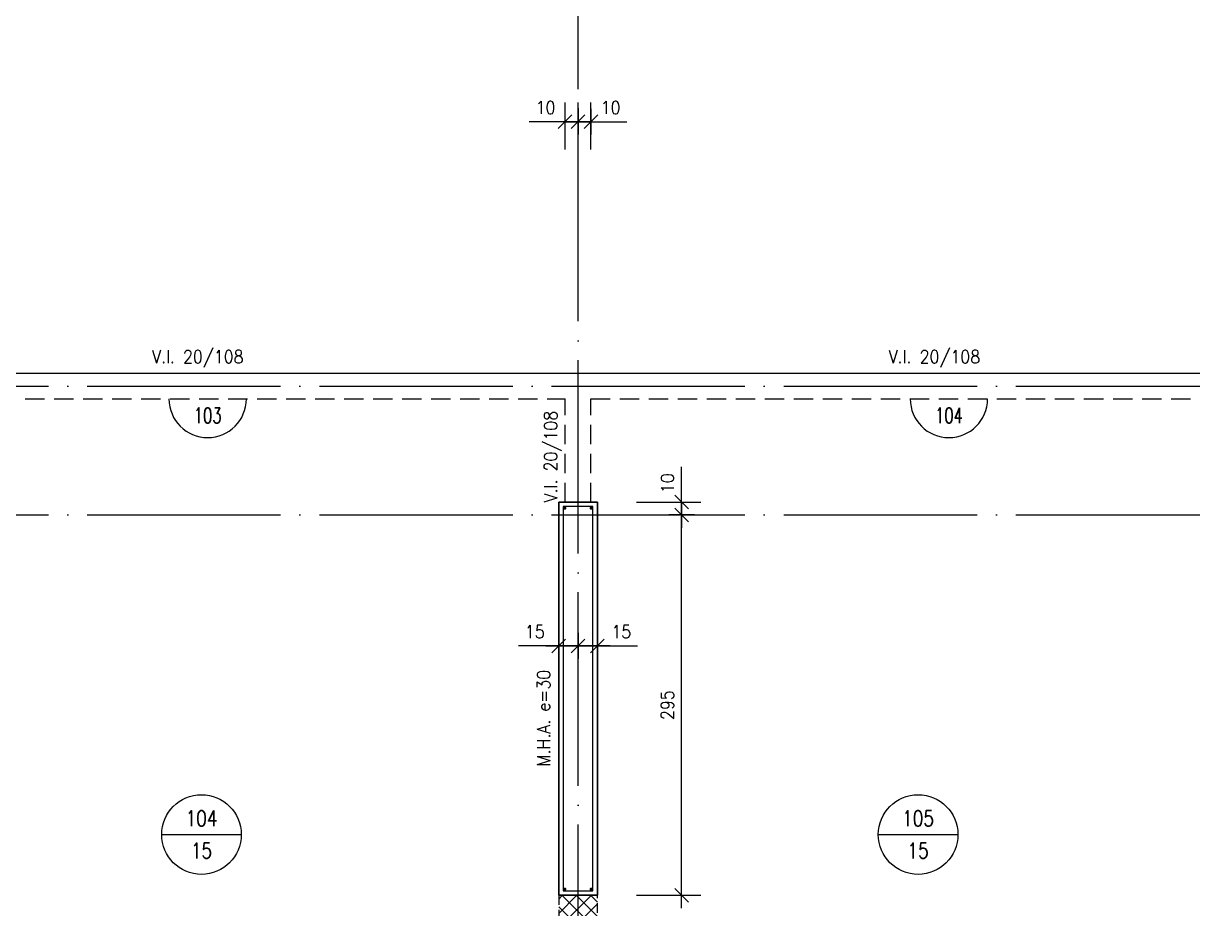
# Model space of a CAD drawing. Extents: x 2771 to 13802, y -1997 to 16878.
# Drawn here: x 5638 to 6545, y 6113 to 6800 of the extents above; entities that cross this region are included whole.
import ezdxf
from ezdxf.enums import TextEntityAlignment as Align

# ---------------------------------------------------------------- set-up
doc = ezdxf.new("R2010")
doc.units = 0
doc.header["$LTSCALE"] = 60
doc.header["$PDMODE"] = 1
for name, pattern in [('EJES', [3, 2.5, -0.25, 0, -0.25]), ('HIDDEN', [0.375, 0.25, -0.125]), ('HIDDEN2', [0.1875, 0.125, -0.0625])]:
    doc.linetypes.add(name, pattern=pattern)
doc.layers.get('0').update_dxf_attribs({"linetype": 'CONTINUOUS'})
doc.layers.get('DEFPOINTS').update_dxf_attribs({"linetype": 'CONTINUOUS'})
for name, color, linetype in [('AREA_MUROS', 6, 'CONTINUOUS'), ('ARRANQUES', 9, 'CONTINUOUS'), ('COTAS', 3, 'CONTINUOUS'), ('EJES', 1, 'EJES'), ('MALLA', 1, 'CONTINUOUS'), ('MUROS', 4, 'CONTINUOUS'), ('TEXTOS', 2, 'CONTINUOUS'), ('VIGAS', 2, 'CONTINUOUS')]:
    doc.layers.add(name, color=color, linetype=linetype)
doc.layers.add('RLA-LOSAS', color=3, linetype='CONTINUOUS', lineweight=9)
doc.styles.add('COTAS', font='romans.shx', dxfattribs={"width": 0.9})
doc.styles.add('ROMANS', font='romans.shx', dxfattribs={"width": 0.9, "height": 10})
doc.dimstyles.new('50', dxfattribs={"dimtxt": 10, "dimasz": 1, "dimexe": 15, "dimexo": 0, "dimgap": 6, "dimtad": 1, "dimdec": 8, "dimdsep": 46, "dimtxsty": 'COTAS', "dimblk": '$COTA$', "dimcen": 0.09, "dimdle": 10, "dimclrd": 256, "dimclre": 256, "dimclrt": 2, "dimadec": 0, "dimazin": 0, "dimtfac": 1, "dimtdec": 8, "dimtmove": 0, "dimatfit": 2, "dimfxl": 35, "dimfxlon": 1, "dimtolj": 1, "dimarcsym": 0})

# ---------------------------------------------------------------- blocks, each defined once
blk = doc.blocks.new('$COTA$')
at = {"layer": 'COTAS'}
for p, q in [((0, -10), (0, 10)), ((10, 0), (-10, 0)), ((5.3, 5.3), (-5.3, -5.3))]:
    blk.add_line(p, q, dxfattribs=at)
blk = doc.blocks.new('*D181')
at = {"layer": 'COTAS', "lineweight": -2, "transparency": 16777216}
for p, q in [((6068.46, 6702.25), (6068.46, 6738.71)), ((6078.46, 6702.25), (6078.46, 6738.71)), ((6067.46, 6723.71), (6066.46, 6723.71)), ((6068.46, 6723.71), (6078.46, 6723.71)), ((6079.46, 6723.71), (6106.36, 6723.71))]:
    blk.add_line(p, q, dxfattribs=at)
at = {"layer": 'DEFPOINTS', "color": 0, "transparency": 16777216}
for p in [(6068.46, 6723.71), (6068.46, 6702.25), (6078.46, 6702.25)]:
    blk.add_point(p, dxfattribs=at)
at = {"layer": 'COTAS', "lineweight": -2, "transparency": 16777216}
blk.add_blockref('$COTA$', (6068.46, 6723.71), dxfattribs=at)
at = {"layer": 'COTAS', "lineweight": -2, "transparency": 16777216, "rotation": 180}
blk.add_blockref('$COTA$', (6078.46, 6723.71), dxfattribs=at)
at = {"layer": 'COTAS', "color": 2, "transparency": 16777216, "insert": (6093.72, 6734.71), "char_height": 10, "attachment_point": 5, "style": 'COTAS'}
blk.add_mtext('\\A1;10', dxfattribs=at)
blk = doc.blocks.new('*D182')
at = {"layer": 'COTAS', "lineweight": -2, "transparency": 16777216}
for p, q in [((6058.46, 6702.25), (6058.46, 6738.71)), ((6068.46, 6702.25), (6068.46, 6738.71)), ((6057.46, 6723.71), (6030.55, 6723.71)), ((6068.46, 6723.71), (6058.46, 6723.71)), ((6069.46, 6723.71), (6070.46, 6723.71))]:
    blk.add_line(p, q, dxfattribs=at)
at = {"layer": 'DEFPOINTS', "color": 0, "transparency": 16777216}
for p in [(6068.46, 6723.71), (6058.46, 6702.25), (6068.46, 6702.25)]:
    blk.add_point(p, dxfattribs=at)
at = {"layer": 'COTAS', "lineweight": -2, "transparency": 16777216}
blk.add_blockref('$COTA$', (6058.46, 6723.71), dxfattribs=at)
at = {"layer": 'COTAS', "lineweight": -2, "transparency": 16777216, "rotation": 180}
blk.add_blockref('$COTA$', (6068.46, 6723.71), dxfattribs=at)
at = {"layer": 'COTAS', "color": 2, "transparency": 16777216, "insert": (6043.19, 6734.71), "char_height": 10, "attachment_point": 5, "style": 'COTAS'}
blk.add_mtext('\\A1;10', dxfattribs=at)
blk = doc.blocks.new('*D199')
at = {"layer": 'COTAS', "lineweight": -2, "transparency": 16777216}
for p, q in [((6068.46, 6295.74), (6068.46, 6332.2)), ((6083.46, 6295.74), (6083.46, 6332.2)), ((6069.46, 6317.2), (6082.46, 6317.2)), ((6083.46, 6317.2), (6114.67, 6317.2))]:
    blk.add_line(p, q, dxfattribs=at)
at = {"layer": 'DEFPOINTS', "color": 0, "transparency": 16777216}
for p in [(6068.46, 6317.2), (6068.46, 6295.74), (6083.46, 6295.74)]:
    blk.add_point(p, dxfattribs=at)
at = {"layer": 'COTAS', "lineweight": -2, "transparency": 16777216, "rotation": 180}
blk.add_blockref('$COTA$', (6068.46, 6317.2), dxfattribs=at)
at = {"layer": 'COTAS', "lineweight": -2, "transparency": 16777216}
blk.add_blockref('$COTA$', (6083.46, 6317.2), dxfattribs=at)
at = {"layer": 'COTAS', "color": 2, "transparency": 16777216, "insert": (6102.03, 6328.2), "char_height": 10, "attachment_point": 5, "style": 'COTAS'}
blk.add_mtext('\\A1;15', dxfattribs=at)
blk = doc.blocks.new('*D200')
at = {"layer": 'COTAS', "lineweight": -2, "transparency": 16777216}
for p, q in [((6053.46, 6295.74), (6053.46, 6332.2)), ((6068.46, 6295.74), (6068.46, 6332.2)), ((6053.46, 6317.2), (6022.24, 6317.2)), ((6067.46, 6317.2), (6054.46, 6317.2))]:
    blk.add_line(p, q, dxfattribs=at)
at = {"layer": 'DEFPOINTS', "color": 0, "transparency": 16777216}
for p in [(6068.46, 6317.2), (6053.46, 6295.74), (6068.46, 6295.74)]:
    blk.add_point(p, dxfattribs=at)
at = {"layer": 'COTAS', "lineweight": -2, "transparency": 16777216, "rotation": 180}
blk.add_blockref('$COTA$', (6053.46, 6317.2), dxfattribs=at)
at = {"layer": 'COTAS', "lineweight": -2, "transparency": 16777216}
blk.add_blockref('$COTA$', (6068.46, 6317.2), dxfattribs=at)
at = {"layer": 'COTAS', "color": 2, "transparency": 16777216, "insert": (6034.88, 6328.2), "char_height": 10, "attachment_point": 5, "style": 'COTAS'}
blk.add_mtext('\\A1;15', dxfattribs=at)
blk = doc.blocks.new('*D234')
at = {"layer": 'COTAS', "lineweight": -2, "transparency": 16777216}
for p, q in [((6113.81, 6418.71), (6163.81, 6418.71)), ((6148.81, 6124.71), (6148.81, 6417.71)), ((6113.81, 6123.71), (6163.81, 6123.71))]:
    blk.add_line(p, q, dxfattribs=at)
at = {"layer": 'DEFPOINTS', "color": 0, "transparency": 16777216}
for p in [(6082.91, 6418.71), (6148.81, 6418.71), (6082.91, 6123.71)]:
    blk.add_point(p, dxfattribs=at)
at = {"layer": 'COTAS', "lineweight": -2, "transparency": 16777216}
for p, rotation in [((6148.81, 6418.71), 90), ((6148.81, 6123.71), 270)]:
    blk.add_blockref('$COTA$', p, dxfattribs=dict(at, rotation=rotation))
at = {"layer": 'COTAS', "color": 2, "transparency": 16777216, "insert": (6137.81, 6271.21), "char_height": 10, "attachment_point": 5, "rotation": 90, "style": 'COTAS'}
blk.add_mtext('\\A1;295', dxfattribs=at)
blk = doc.blocks.new('*D235')
at = {"layer": 'COTAS', "lineweight": -2, "transparency": 16777216}
for p, q in [((6148.81, 6429.71), (6148.81, 6455.99)), ((6113.81, 6428.71), (6163.81, 6428.71)), ((6148.81, 6418.71), (6148.81, 6428.71)), ((6113.81, 6418.71), (6163.81, 6418.71)), ((6148.81, 6417.71), (6148.81, 6416.71))]:
    blk.add_line(p, q, dxfattribs=at)
at = {"layer": 'DEFPOINTS', "color": 0, "transparency": 16777216}
for p in [(6085.41, 6428.71), (6148.81, 6428.71), (6085.41, 6418.71)]:
    blk.add_point(p, dxfattribs=at)
at = {"layer": 'COTAS', "lineweight": -2, "transparency": 16777216}
for p, rotation in [((6148.81, 6428.71), 270), ((6148.81, 6418.71), 90)]:
    blk.add_blockref('$COTA$', p, dxfattribs=dict(at, rotation=rotation))
at = {"layer": 'COTAS', "color": 2, "transparency": 16777216, "insert": (6137.81, 6443.35), "char_height": 10, "attachment_point": 5, "rotation": 90, "style": 'COTAS'}
blk.add_mtext('\\A1;10', dxfattribs=at)
blk = doc.blocks.new('LOSA')
at = {"color": 6, "linetype": 'Continuous'}
blk.add_line((-30.89, 0), (30.89, 0), dxfattribs=at)
at = {"color": 3, "linetype": 'Continuous'}
blk.add_circle((0, 0), 30.89, dxfattribs=at)
at = {"color": 2, "style": 'COTAS', "width": 0.8}
for tag, p in [('NUMERO', (0, 12.5)), ('E', (0, -12.5))]:
    blk.add_attdef(tag, text='', height=12, dxfattribs=at).set_placement(p, align=Align.MIDDLE)
at = {"layer": 'RLA-LOSAS', "style": 'COTAS', "flags": 1}
blk.add_attdef('DIRVER', text='', height=8.09, rotation=90, dxfattribs=at).set_placement((-30.45, 39.97), align=Align.MIDDLE)
at = {"layer": 'RLA-LOSAS', "linetype": 'ByBlock', "style": 'COTAS', "flags": 1}
blk.add_attdef('CUAVER', text='', height=8.09, rotation=90, dxfattribs=at).set_placement((-49.66, -4.86), align=Align.MIDDLE)
at = {"layer": 'RLA-LOSAS', "style": 'COTAS', "flags": 1}
blk.add_attdef('DIRHOR', text='', height=8.09, dxfattribs=at).set_placement((37.86, -29.26), align=Align.MIDDLE)
at = {"layer": 'RLA-LOSAS', "linetype": 'ByBlock', "style": 'COTAS', "flags": 1}
blk.add_attdef('CUAHOR', text='', height=8.09, dxfattribs=at).set_placement((-9.45, -47.67), align=Align.MIDDLE)
at = {"layer": 'RLA-LOSAS', "style": 'COTAS', "width": 0.7, "flags": 1}
blk.add_attdef('CONTRAFLECHA', text='', height=10, dxfattribs=at).set_placement((0, -67.5), align=Align.MIDDLE)
blk = doc.blocks.new('$VIGA$')
at = {"color": 2}
blk.add_arc((0, 0), 30, 180, 0, dxfattribs=at)
at = {"color": 3, "style": 'COTAS', "width": 0.7}
blk.add_attdef('NUMERO', text='', height=12, rotation=360, dxfattribs=at).set_placement((0.06, -12.82), align=Align.MIDDLE)

msp = doc.modelspace()

# ---------------------------------------------------------------- hatches: boundary and pattern name
at = {"layer": 'ARRANQUES'}
h = msp.add_hatch(dxfattribs=at)
h.set_pattern_fill('ANSI37', color=9, scale=2.5, style=0)
h.paths.add_polyline_path([(6068.45585631, 6123.70691493), (6053.45585631, 6123.70691493), (6053.45585631, 5907.70691493), (6068.45585631, 5907.70691493)])
h.paths.add_polyline_path([(6083.45585631, 6123.70691493), (6068.45585631, 6123.70691493), (6068.45585631, 5907.70691493), (6083.45585631, 5907.70691493)])

# ---------------------------------------------------------------- linework, layer by layer
at = {"layer": 'AREA_MUROS'}
msp.add_lwpolyline([(6053.45585212, 6428.70690352), (6083.45585212, 6428.70690352), (6083.45585212, 6123.70690352), (6053.45585212, 6123.70690352), (6053.45585212, 6428.70690352)], dxfattribs=at)
at = {"layer": 'ARRANQUES', "color": 2, "linetype": 'HIDDEN2'}
msp.add_lwpolyline([(6053.45585631, 5907.70691493), (6083.45585631, 5907.70691493), (6083.45585631, 6123.70691493), (6053.45585631, 6123.70691493)], close=True, dxfattribs=at)
at = {"layer": 'EJES'}
for points in [[(6068.45585631, 4407.70691493), (6068.45585631, 6873.70691493)], [(3346.45585631, 6518.70691493), (7509.5104906, 6518.70691493)], [(3346.45585631, 6418.70691493), (7579.24320587, 6418.70691493)]]:
    msp.add_lwpolyline(points, dxfattribs=at)
at = {"layer": 'MALLA'}
msp.add_lwpolyline([(6056.95585631, 6127.20691493), (6079.95585631, 6127.20691493), (6079.95585631, 6425.20691493), (6056.95585631, 6425.20691493)], close=True, dxfattribs=at)
at = {"layer": 'MALLA', "const_width": 1.25}
for points in [[(6057.58085631, 6423.95691493, -1), (6058.83085631, 6423.95691493, -1)], [(6078.08085631, 6423.95691493, -1), (6079.33085631, 6423.95691493, -1)], [(6057.58085631, 6128.45691493, -1), (6058.83085631, 6128.45691493, -1)], [(6078.08085631, 6128.45691493, -1), (6079.33085631, 6128.45691493, -1)]]:
    msp.add_lwpolyline(points, format="xyb", close=True, dxfattribs=at)
at = {"layer": 'MUROS'}
msp.add_lwpolyline([(6053.45585631, 6123.70691493), (6083.45585631, 6123.70691493), (6083.45585631, 6428.70691493), (6053.45585631, 6428.70691493)], close=True, dxfattribs=at)
at = {"layer": 'VIGAS'}
msp.add_line((4336.45585631, 6528.70691493), (6652.45585631, 6528.70691493), dxfattribs=at)
at = {"layer": 'VIGAS', "linetype": 'HIDDEN'}
for p, q in [((5504.45585631, 6508.70691493), (6058.45585631, 6508.70691493)), ((6058.45585631, 6428.70691493), (6058.45585631, 6508.70691493)), ((6078.45585631, 6428.70691493), (6078.45585631, 6508.70691493)), ((6078.45585631, 6508.70691493), (6632.45585631, 6508.70691493))]:
    msp.add_line(p, q, dxfattribs=at)

# ---------------------------------------------------------------- block references
for name, p, values in [('$VIGA$', (5781.13287553, 6508.70691493), {'NUMERO': '103'}), ('$VIGA$', (6356.14584704, 6508.70691493), {'NUMERO': '104'}), ('LOSA', (5776.33570209, 6170.86440729), {'NUMERO': '104', 'E': '15'}), ('LOSA', (6332.2394277, 6170.86440729), {'NUMERO': '105', 'E': '15'})]:
    msp.add_blockref(name, p).add_auto_attribs(values)

# ---------------------------------------------------------------- texts
at = {"layer": 'TEXTOS', "style": 'ROMANS', "width": 0.9}
for p in [(5773.50234072, 6540.70691493), (6344.9496847, 6540.70691493)]:
    msp.add_text('V.I. 20/108', height=10, dxfattribs=at).set_placement(p, align=Align.MIDDLE)
for s, p in [('V.I. 20/108', (6048.01442629, 6464.02878194)), ('M.H.A. e=30', (6041.86627566, 6261.16301633))]:
    msp.add_text(s, height=10, rotation=90, dxfattribs=at).set_placement(p, align=Align.MIDDLE)

# ---------------------------------------------------------------- dimensions: what is measured, and where the dimension line sits
at = {"layer": 'COTAS'}
for base, p1, p2, angle, picture, middle in [((6068.4558563143, 6723.7069149326), (6058.4558563143, 6702.2504163909), (6068.4558563143, 6702.2504163909), 0, '*D182', (6043.1931168787, 6723.7069149326)), ((6068.4558563143, 6723.7069149326), (6078.4558563143, 6702.2504163909), (6068.4558563143, 6702.2504163909), 180, '*D181', (6093.71859575, 6723.7069149326)), ((6068.4558563143, 6317.1956205032), (6083.4558563143, 6295.7391219615), (6068.4558563143, 6295.7391219615), 180, '*D199', (6102.0272848858, 6317.1956205032))]:
    dim = msp.add_linear_dim(base=base, p1=p1, p2=p2, angle=angle, dimstyle='50', dxfattribs=at)
    dim.commit()
    dim.dimension.update_dxf_attribs({"geometry": picture, "text_midpoint": middle, "dimtype": 160})
for base, p1, p2, picture, middle in [((6148.812034782, 6428.7069149326), (6085.4065780002, 6418.7069149326), (6085.4065780002, 6428.7069149326), '*D235', (6137.812034782, 6443.3497720754)), ((6148.812034782, 6418.7069149326), (6082.9065780002, 6123.7069149326), (6082.9065780002, 6418.7069149326), '*D234', (6137.812034782, 6271.2069149326))]:
    dim = msp.add_linear_dim(base=base, p1=p1, p2=p2, angle=90, dimstyle='50', dxfattribs=at)
    dim.commit()
    dim.dimension.update_dxf_attribs({"geometry": picture, "text_midpoint": middle})
dim = msp.add_linear_dim(base=(6068.4558563143, 6317.1956205032), p1=(6053.4558563143, 6295.7391219615), p2=(6068.4558563143, 6295.7391219615), dimstyle='50', dxfattribs=at)
dim.commit()
dim.dimension.update_dxf_attribs({"geometry": '*D200', "text_midpoint": (6034.8844277429, 6317.1956205032), "dimtype": 160})

doc.saveas('drawing.dxf')
